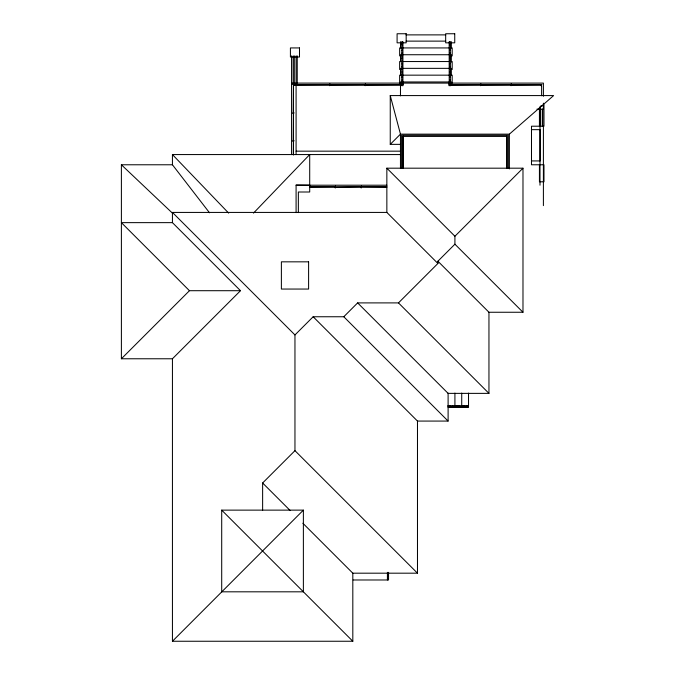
<?xml version="1.0" encoding="UTF-8"?>
<svg xmlns="http://www.w3.org/2000/svg" width="675" height="675" viewBox="0 0 675 675"><rect width="100%" height="100%" fill="white"/><g stroke="black" fill="none" stroke-linecap="round" stroke-linejoin="round"><path stroke-width="1.01" d="M253.488 213.114L309.707 154.567L309.707 192.004L298.358 192.004L298.358 212.633M172.437 358.771L121.39 358.771L189.456 290.706L240.503 290.706L172.437 358.771L172.437 641.25L352.814 641.25L352.814 573.185L302.873 523.243M390.251 144.357L400.461 134.148L509.372 134.148L553.61 95.58L390.251 95.58L390.251 144.357L400.461 144.357M352.814 573.185L417.479 573.185L294.958 450.664L294.958 334.943L313.158 316.752L343.786 316.752L448.107 421.073L448.107 393.095M343.786 316.752L357.64 302.898L398.478 302.898L488.953 393.373L448.107 393.373L357.64 302.898M454.916 244.19L437.898 261.208L488.953 312.255L522.982 312.255L454.916 244.19L454.916 236.25L522.982 168.185L386.851 168.185L386.851 212.422L437.898 263.478L398.478 302.898M262.626 510.224L262.626 482.996L294.958 450.664M172.437 641.25L303.379 510.131L221.704 510.131L221.704 591.815L303.379 591.815L303.379 510.131M406.08 34.881L445.762 34.881M406.08 41.124L445.762 41.124M402.131 44.736L402.562 44.736M402.131 47.427L402.562 47.858L402.131 47.351M402.562 52.819L402.098 53.241L402.562 52.743M400.781 55.873L399.651 55.873L399.651 47.933L452.191 47.933L452.191 55.873L451.052 55.873M402.131 58.21L402.562 58.632L402.131 58.126M402.562 63.593L402.131 64.024L402.562 63.517M402.562 66.293L402.131 66.715L402.562 66.209M402.562 68.985L402.131 69.407L402.562 68.909M400.781 69.483L399.651 69.483L399.651 61.543L452.191 61.543L452.191 69.483L451.052 69.483M402.562 71.677L402.131 72.107L402.562 71.601M402.131 74.368L402.562 74.798L402.131 74.292M402.131 77.068L402.562 77.068M402.131 82.451L402.562 82.451M291.558 83.101L543.4 83.101L543.4 96.255M291.558 83.666L296.089 83.666M541.612 85.649L541.612 95.723M543.4 104.65L543.974 104.65L543.974 126.208L531.495 126.208L531.495 164.776L543.974 164.776L543.974 181.794L539.435 181.794L539.435 164.776M540.852 105.789L543.4 105.789M536.937 109.19L543.4 109.19L543.4 103.174M531.495 129.659L540.143 129.659L540.143 160.928L531.495 160.928M296.089 151.166L400.461 151.166M209.52 212.794L172.437 164.776L172.437 154.567L400.461 154.567M121.39 358.771L121.39 164.776L172.437 164.776M296.089 185.203L386.851 185.203M309.707 186.899L334.8 186.899L309.707 187.11M386.851 186.899L361.758 186.899L386.851 187.11M240.503 290.706L172.437 222.64L172.437 212.422L386.851 212.422M172.437 222.64L121.39 222.64L189.456 290.706M447.879 405.65L467.969 405.65L467.969 406.645L447.879 406.645M454.882 405.937L454.882 406.358M461.641 405.937L461.641 406.358M448.107 407.455L468.526 407.455L468.526 393.095M313.158 316.752L417.479 421.073L448.107 421.073M353.194 579.985L388.547 579.985L388.547 572.349M309.707 185.203L296.089 185.051L296.089 212.633M121.39 164.776L172.353 213.064M386.851 168.185L454.916 236.25M172.437 212.422L294.958 334.943M262.626 482.996L290.208 510.57M221.704 510.131L352.814 641.25M172.437 154.567L228.656 213.114M390.251 95.58L400.461 134.148L400.461 168.531M543.4 125.508L543.4 205.622M542.692 109.19L542.692 126.208M542.557 109.19L542.557 126.208M540.709 109.19L540.709 126.208M540 106.642L540 185.203M539.435 107.73L539.435 126.208M522.982 168.185L522.982 312.255M509.372 134.148L509.372 168.91M508.233 168.362L508.233 135.287L401.6 135.287L401.6 168.362M507.102 168.387L507.102 136.418L402.73 136.418L402.73 168.387M506.537 135.498L506.537 168.328M488.953 312.255L488.953 393.373M467.395 405.65L467.395 406.645M466.4 405.65L466.4 406.645M461.725 393.095L461.725 407.455M454.916 393.095L454.916 407.455M452.191 83.101L452.191 75.161L399.651 75.161L399.651 83.101M451.339 41.69L451.339 48.009M451.339 62.108L451.339 54.734L400.503 54.734L400.503 61.687M451.339 75.296L451.339 68.352L400.503 68.352L400.503 75.296M451.339 83.101L451.339 81.962L400.503 81.962L400.461 95.892M450.301 41.69L450.343 85.649M449.98 42.044L449.98 42.466L449.55 42.044M449.17 41.69L449.204 84.476M437.898 261.208L437.898 263.478M417.479 421.073L417.479 573.185M403.296 136.223L403.296 168.328M402.916 41.69L402.916 84.088M402.562 42.044L402.562 42.466L402.131 42.044M402.562 44.66L402.562 45.158L402.131 44.66M402.562 76.992L402.562 77.49L402.131 76.992M402.562 82.375L402.562 82.882L402.131 82.375M401.777 41.69L401.777 84.088M400.503 41.69L400.503 48.009M387.703 573.75L387.703 574.172M387.703 576.02L387.703 576.442M387.703 578.289L387.703 578.711M387.416 572.349L387.416 579.985M297.228 55.873L297.228 83.101M296.089 55.873L296.089 154.567M294.283 55.873L294.283 83.101M293.456 154.82L293.456 141.463L293.338 154.82M293.152 55.873L293.152 83.101M291.558 55.873L291.558 154.617M329.282 84.89L293.929 84.999L329.282 84.89M541.755 84.426L541.105 85.7L541.755 84.426M293.043 84.324L293.819 85.649L293.043 84.324M406.173 33.75L397.094 33.75L397.094 42.829L406.173 42.829L406.173 33.75M454.739 33.75L445.669 33.75L445.669 42.829L454.739 42.829L454.739 33.75M449.98 44.736L449.55 45.158L449.98 44.736M449.98 47.427L449.55 47.858L449.98 47.427M299.498 47.933L290.419 47.933L290.419 57.004L299.498 57.004L299.498 47.933M402.562 50.127L402.131 50.549L402.562 50.127M449.98 50.127L449.55 50.549L449.98 50.127M449.98 52.819L449.55 53.241L449.98 52.819M402.562 55.51L402.131 55.941L402.562 55.434M449.98 55.51L449.55 55.941L449.98 55.51M449.98 58.21L449.55 58.632L449.98 58.21M402.562 60.902L402.131 61.324L402.562 60.902M449.98 60.902L449.55 61.324L449.98 60.902M449.98 63.593L449.55 64.024L449.98 63.593M449.98 66.293L449.55 66.715L449.98 66.293M449.98 68.985L449.55 69.407L449.98 68.985M449.98 71.677L449.55 72.107L449.98 71.677M449.972 74.368L449.542 74.798L449.972 74.368M449.98 77.068L449.55 77.49L449.98 77.068M402.562 79.76L402.131 80.19L402.562 79.684M449.98 79.76L449.55 80.19L449.98 79.76M449.98 82.451L449.55 82.882L449.98 82.451M329.898 84.088L329.721 85.649L329.898 84.088M365.31 84.088L365.133 85.649L365.31 84.088M403.051 84.088L401.633 84.088L401.633 85.649L403.051 85.649L403.051 84.088M450.478 84.088L448.917 84.088L448.917 85.649L450.478 85.649L450.478 84.088M480.878 84.088L480.701 85.649L480.878 84.088M511.194 84.088L511.017 85.649L511.194 84.088M364.694 84.89L330.345 84.999L364.694 84.89M401.102 84.89L365.757 84.999L401.102 84.89M480.263 84.89L450.875 84.999L480.263 84.89M510.578 84.89L481.326 84.999L510.578 84.89M541.029 84.89L511.642 84.999L541.029 84.89M293.456 85.649L293.338 112.497L293.456 85.649M293.929 112.936L292.764 113.113L293.929 112.936M293.456 113.56L293.338 140.4L293.456 113.56M293.929 140.839L292.764 141.016L293.929 140.839M335.399 186.19L335.222 187.827L335.399 186.19M361.327 186.19L361.15 187.827L361.327 186.19M360.728 186.899L335.829 187.11L360.728 186.899M308.602 261.832L281.382 261.832L281.382 289.052L308.602 289.052L308.602 261.832M450.377 405.937L450.014 406.358L450.377 405.937M452.647 405.937L452.284 406.358L452.647 405.937M457.144 405.937L456.781 406.358L457.144 405.937M459.371 405.937L459.008 406.358L459.371 405.937M463.944 405.937L463.582 406.358L463.944 405.937"/></g></svg>
